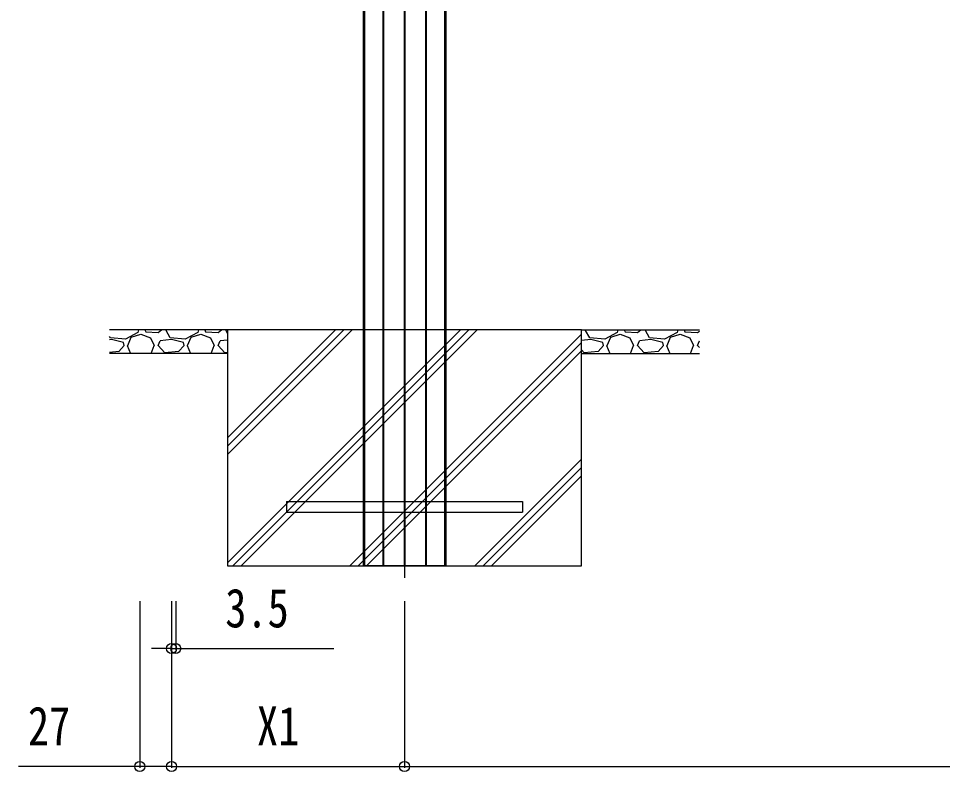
# Model space of a CAD drawing. Units: millimetres, scale not verified. Extents: x -4205 to 4205, y -2970 to 2970.
# Drawn here: x -3108 to -2324, y -1507 to -868 of the extents above; entities that cross this region are included whole.
import ezdxf
from ezdxf.enums import TextEntityAlignment as Align

# ---------------------------------------------------------------- set-up
doc = ezdxf.new("R2010")
doc.units = ezdxf.units.MM
doc.header["$LTSCALE"] = 20
for name, color, linetype in [('0-4_YKK_12', 2, 'Continuous'), ('0-5_YKK_13', 4, 'Continuous'), ('0-6_YKK_D', 6, 'Continuous'), ('0-8_YSS_K', 3, 'Continuous')]:
    doc.layers.add(name, color=color, linetype=linetype)
doc.styles.add('ＭＳ ゴシック', font='')
doc.styles.get('ＭＳ ゴシック').set_extended_font_data('MS Gothic')

msp = doc.modelspace()

# ---------------------------------------------------------------- linework, layer by layer
at = {"layer": '0-4_YKK_12'}
for p, q in [((-2780.5, -540.42), (-2780.5, -1342.42)), ((-2745.42, -1332.42), (-2815.58, -1332.42))]:
    msp.add_line(p, q, dxfattribs=at)
for points in [[(-2815.58, -569.42), (-2815.58, -1132.42), (-2815.58, -1332.42)], [(-2815.5, -569.42), (-2815.5, -1132.42), (-2815.5, -1332.42)], [(-2814.4, -569.42), (-2814.4, -1132.42), (-2814.4, -1332.42)], [(-2798.8, -569.42), (-2798.8, -1132.42), (-2798.8, -1332.42)], [(-2798.2, -569.42), (-2798.2, -1132.42), (-2798.2, -1332.42)], [(-2780.8, -569.42), (-2780.8, -1132.42), (-2780.8, -1332.42)], [(-2780.2, -569.42), (-2780.2, -1132.42), (-2780.2, -1332.42)], [(-2762.8, -569.42), (-2762.8, -1132.42), (-2762.8, -1332.42)], [(-2762.2, -569.42), (-2762.2, -1132.42), (-2762.2, -1332.42)], [(-2746.6, -569.42), (-2746.6, -1132.42), (-2746.6, -1332.42)], [(-2745.5, -569.42), (-2745.5, -1132.42), (-2745.5, -1332.42)], [(-2745.5, -569.42), (-2745.5, -1132.42), (-2745.5, -1332.42)], [(-2745.42, -569.42), (-2745.42, -1132.42), (-2745.42, -1332.42)]]:
    msp.add_lwpolyline(points, dxfattribs=at)
at = {"layer": '0-5_YKK_13'}
for p, q in [((-2880.5, -1277.92), (-2880.5, -1286.92)), ((-2880.5, -1277.92), (-2680.5, -1277.92)), ((-2680.5, -1277.92), (-2680.5, -1286.92)), ((-2880.5, -1286.92), (-2680.5, -1286.92))]:
    msp.add_line(p, q, dxfattribs=at)
at = {"layer": '0-6_YKK_D'}
for p, q in [((-3005, -1362.42), (-3005, -1503.42)), ((-2978, -1362.42), (-2978, -1503.42)), ((-2978, -1362.42), (-2978, -1503.42)), ((-2978, -1362.42), (-2978, -1403.42)), ((-2974.5, -1362.42), (-2974.5, -1403.42)), ((-2780.5, -1362.42), (-2780.5, -1503.42)), ((-2780.5, -1362.42), (-2780.5, -1503.42)), ((-2978, -1402.42), (-2995, -1402.42)), ((-2978, -1402.42), (-2974.5, -1402.42)), ((-2974.5, -1402.42), (-2840.5, -1402.42)), ((-2978, -1502.42), (-2780.5, -1502.42)), ((-2780.5, -1502.42), (-1180.5, -1502.42))]:
    msp.add_line(p, q, dxfattribs=at)
msp.add_lwpolyline([(-2978, -1502.42), (-3005, -1502.42), (-3107.8, -1502.42)], dxfattribs=at)
for centre in [(-2978, -1402.42), (-2974.5, -1402.42), (-3005, -1502.42), (-2978, -1502.42), (-2978, -1502.42), (-2780.5, -1502.42), (-2780.5, -1502.42)]:
    msp.add_circle(centre, 4.25, dxfattribs=at)
at = {"layer": '0-8_YSS_K'}
for p, q in [((-2930.5, -1132.42), (-3030.5, -1132.42)), ((-3006.54, -1134.52), (-3017.21, -1140.11)), ((-3005.94, -1132.42), (-3006.54, -1134.52)), ((-3000.61, -1132.42), (-2999.94, -1134.01)), ((-2999.94, -1134.01), (-2989.27, -1134.52)), ((-2989.27, -1134.52), (-2986.56, -1132.42)), ((-2982.66, -1132.99), (-2982.15, -1132.42)), ((-2979.11, -1139.09), (-2982.66, -1132.99)), ((-2955.74, -1134.52), (-2966.41, -1140.11)), ((-2955.14, -1132.42), (-2955.74, -1134.52)), ((-2949.81, -1132.42), (-2949.14, -1134.01)), ((-2949.14, -1134.01), (-2938.47, -1134.52)), ((-2938.47, -1134.52), (-2935.76, -1132.42)), ((-2931.86, -1132.99), (-2931.35, -1132.42)), ((-2930.5, -1135.33), (-2931.86, -1132.99)), ((-2930.5, -1223.77), (-2839.15, -1132.42)), ((-2930.5, -1329.84), (-2733.08, -1132.42)), ((-2930.5, -1230.84), (-2832.08, -1132.42)), ((-2930.5, -1237.91), (-2825.01, -1132.42)), ((-2926.01, -1332.42), (-2726.01, -1132.42)), ((-2918.94, -1332.42), (-2718.94, -1132.42)), ((-2827.02, -1332.42), (-2630.5, -1135.9)), ((-2630.5, -1132.42), (-2530.5, -1132.42)), ((-2627.06, -1132.99), (-2626.55, -1132.42)), ((-2623.51, -1139.09), (-2627.06, -1132.99)), ((-2600.14, -1134.52), (-2610.81, -1140.11)), ((-2599.54, -1132.42), (-2600.14, -1134.52)), ((-2594.21, -1132.42), (-2593.54, -1134.01)), ((-2593.54, -1134.01), (-2582.87, -1134.52)), ((-2582.87, -1134.52), (-2580.16, -1132.42)), ((-2576.26, -1132.99), (-2575.75, -1132.42)), ((-2572.71, -1139.09), (-2576.26, -1132.99)), ((-2549.34, -1134.52), (-2560.01, -1140.11)), ((-2548.74, -1132.42), (-2549.34, -1134.52)), ((-2543.41, -1132.42), (-2542.74, -1134.01)), ((-2542.74, -1134.01), (-2532.07, -1134.52)), ((-2532.07, -1134.52), (-2530.5, -1133.3)), ((-3029.91, -1139.09), (-3030.5, -1138.08)), ((-3028.89, -1140.61), (-3030.5, -1140.78)), ((-3017.21, -1140.11), (-3029.91, -1139.09)), ((-3018.73, -1143.15), (-3028.89, -1140.61)), ((-3018.22, -1145.69), (-3018.73, -1143.15)), ((-3015.18, -1145.69), (-3012.13, -1138.58)), ((-3012.13, -1138.58), (-3004, -1136.04)), ((-3004, -1136.04), (-2995.87, -1139.09)), ((-2995.87, -1139.09), (-2992.82, -1145.69)), ((-2989.27, -1145.69), (-2987.74, -1141.63)), ((-2978.09, -1140.61), (-2987.74, -1141.63)), ((-2966.41, -1140.11), (-2979.11, -1139.09)), ((-2967.93, -1143.15), (-2978.09, -1140.61)), ((-2967.42, -1145.69), (-2967.93, -1143.15)), ((-2964.38, -1145.69), (-2961.33, -1138.58)), ((-2961.33, -1138.58), (-2953.2, -1136.04)), ((-2953.2, -1136.04), (-2945.07, -1139.09)), ((-2945.07, -1139.09), (-2942.02, -1145.69)), ((-2938.47, -1145.69), (-2936.94, -1141.63)), ((-2930.5, -1140.95), (-2936.94, -1141.63)), ((-2819.95, -1332.42), (-2630.5, -1142.97)), ((-2622.49, -1140.61), (-2630.5, -1141.46)), ((-2610.81, -1140.11), (-2623.51, -1139.09)), ((-2612.33, -1143.15), (-2622.49, -1140.61)), ((-2611.82, -1145.69), (-2612.33, -1143.15)), ((-2608.78, -1145.69), (-2605.73, -1138.58)), ((-2605.73, -1138.58), (-2597.6, -1136.04)), ((-2597.6, -1136.04), (-2589.47, -1139.09)), ((-2589.47, -1139.09), (-2586.42, -1145.69)), ((-2582.87, -1145.69), (-2581.34, -1141.63)), ((-2571.69, -1140.61), (-2581.34, -1141.63)), ((-2560.01, -1140.11), (-2572.71, -1139.09)), ((-2561.53, -1143.15), (-2571.69, -1140.61)), ((-2561.02, -1145.69), (-2561.53, -1143.15)), ((-2557.98, -1145.69), (-2554.93, -1138.58)), ((-2554.93, -1138.58), (-2546.8, -1136.04)), ((-2546.8, -1136.04), (-2538.67, -1139.09)), ((-2538.67, -1139.09), (-2535.62, -1145.69)), ((-2532.07, -1145.69), (-2530.54, -1141.63)), ((-2530.5, -1141.62), (-2530.54, -1141.63)), ((-3022.8, -1150.77), (-3030.5, -1151.44)), ((-3018.22, -1145.69), (-3022.8, -1150.77)), ((-3015.68, -1145.69), (-3012.8, -1152.42)), ((-2995.23, -1152.42), (-2992.82, -1145.69)), ((-2983.68, -1151.79), (-2989.27, -1145.69)), ((-2972, -1150.77), (-2983.68, -1151.79)), ((-2967.42, -1145.69), (-2972, -1150.77)), ((-2964.88, -1145.69), (-2962, -1152.42)), ((-2944.43, -1152.42), (-2942.02, -1145.69)), ((-2932.88, -1151.79), (-2938.47, -1145.69)), ((-2930.5, -1151.58), (-2932.88, -1151.79)), ((-2812.88, -1332.42), (-2630.5, -1150.05)), ((-2628.08, -1151.79), (-2630.5, -1149.15)), ((-2616.4, -1150.77), (-2628.08, -1151.79)), ((-2611.82, -1145.69), (-2616.4, -1150.77)), ((-2609.28, -1145.69), (-2606.4, -1152.42)), ((-2588.83, -1152.42), (-2586.42, -1145.69)), ((-2577.28, -1151.79), (-2582.87, -1145.69)), ((-2565.6, -1150.77), (-2577.28, -1151.79)), ((-2561.02, -1145.69), (-2565.6, -1150.77)), ((-2558.48, -1145.69), (-2555.6, -1152.42)), ((-2538.03, -1152.42), (-2535.62, -1145.69)), ((-2530.5, -1147.4), (-2532.07, -1145.69)), ((-2930.5, -1152.42), (-3030.5, -1152.42)), ((-2630.5, -1152.42), (-2530.5, -1152.42)), ((-2720.95, -1332.42), (-2630.5, -1241.97)), ((-2713.88, -1332.42), (-2630.5, -1249.04)), ((-2706.81, -1332.42), (-2630.5, -1256.11))]:
    msp.add_line(p, q, dxfattribs=at)
msp.add_lwpolyline([(-2930.5, -1332.42), (-2630.5, -1332.42), (-2630.5, -1132.42), (-2930.5, -1132.42)], close=True, dxfattribs=at)

# ---------------------------------------------------------------- texts
at = {"layer": '0-6_YKK_D', "style": 'ＭＳ ゴシック', "width": 0.8}
for s, p in [('3.5', (-2932.5, -1394.42)), ('27', (-3099.8, -1494.42)), ('X1', (-2905.65, -1494.42))]:
    msp.add_text(s, height=32.99, dxfattribs=at).set_placement(p, align=Align.BOTTOM_LEFT)

doc.saveas('drawing.dxf')
